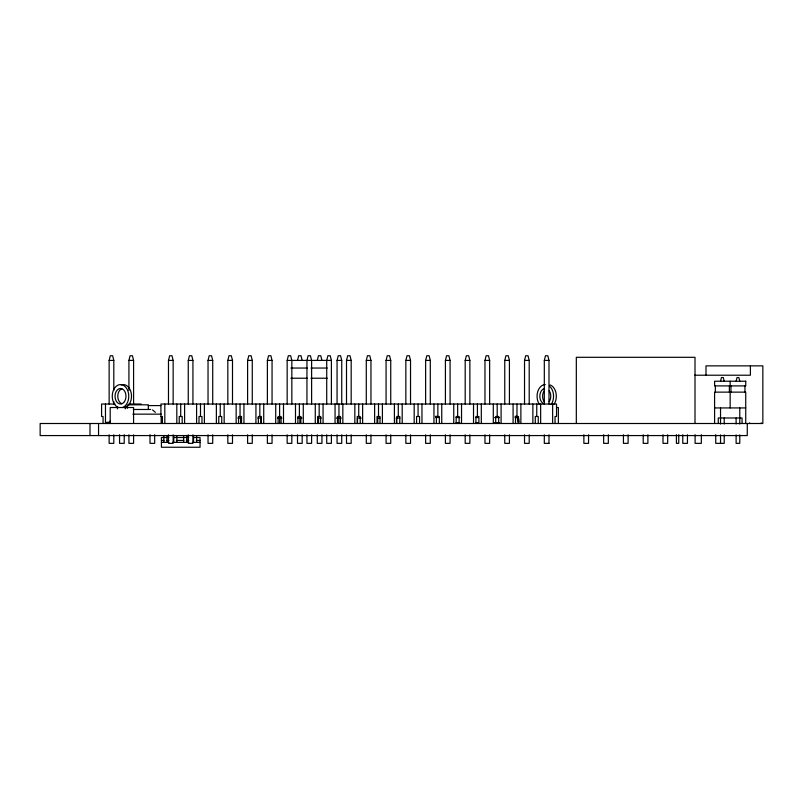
<?xml version="1.0" encoding="UTF-8"?>
<svg xmlns="http://www.w3.org/2000/svg" width="803" height="803" viewBox="0 0 803 803"><rect width="100%" height="100%" fill="white"/><g stroke="black" fill="none" stroke-linecap="round" stroke-linejoin="round"><path stroke-width="1.2" d="M109.138 404.029L109.138 360.417L110.302 355.749L112.641 355.749L113.805 360.417L113.805 390.328M128.922 390.328L128.922 360.417L130.086 355.749L132.425 355.749L133.589 360.417L133.589 404.029M168.479 404.029L168.479 360.417L169.644 355.749L171.983 355.749L173.147 360.417L173.147 404.029M188.263 404.029L188.263 360.417L189.428 355.749L191.766 355.749L192.931 360.417L192.931 404.029M208.037 404.029L208.037 360.417L209.212 355.749L211.54 355.749L212.715 360.417L212.715 404.029M227.821 404.029L227.821 360.417L228.985 355.749L231.324 355.749L232.499 360.417L232.499 404.029M247.605 404.029L247.605 360.417L248.769 355.749L251.108 355.749L252.272 360.417L252.272 404.029M267.379 404.029L267.379 360.417L268.553 355.749L270.892 355.749L272.056 360.417L272.056 404.029M287.163 404.029L287.163 360.417L288.327 355.749L290.666 355.749L291.84 360.417L291.84 404.029M297.491 360.417L298.666 355.749L300.995 355.749L302.169 360.417M317.275 360.417L318.44 355.749L320.778 355.749L321.953 360.417M337.059 404.029L337.059 360.417L338.224 355.749L340.562 355.749L341.727 360.417L341.727 404.029M346.505 404.029L346.505 360.417L347.679 355.749L350.008 355.749L351.182 360.417L351.182 404.029M366.288 404.029L366.288 360.417L367.453 355.749L369.792 355.749L370.956 360.417L370.956 404.029M386.072 404.029L386.072 360.417L387.237 355.749L389.575 355.749L390.74 360.417L390.74 404.029M405.846 404.029L405.846 360.417L407.021 355.749L409.349 355.749L410.524 360.417L410.524 404.029M425.63 404.029L425.63 360.417L426.794 355.749L429.133 355.749L430.298 360.417L430.298 404.029M445.414 404.029L445.414 360.417L446.578 355.749L448.917 355.749L450.081 360.417L450.081 404.029M465.188 404.029L465.188 360.417L466.362 355.749L468.691 355.749L469.865 360.417L469.865 404.029M484.972 404.029L484.972 360.417L486.136 355.749L488.475 355.749L489.639 360.417L489.639 404.029M504.756 404.029L504.756 360.417L505.92 355.749L508.259 355.749L509.423 360.417L509.423 404.029M524.53 404.029L524.53 360.417L525.704 355.749L528.033 355.749L529.207 360.417L529.207 404.029M544.314 404.029L544.314 360.417L545.478 355.749L547.817 355.749L548.991 360.417L548.991 404.029M720.532 381.224L721.455 377.551L723.292 377.551L724.216 381.224M736.11 381.224L737.034 377.551L738.87 377.551L739.784 381.224M436.4 417.53L436.712 416.356L435.577 416.356M110.483 420.802L108.806 422.308L106.658 422.328L106.658 423.502M109.961 422.95L109.79 423.101A1.947 1.947 0 0 1 108.857 423.482L108.626 423.502M109.138 360.417L113.805 360.417M128.922 360.417L133.589 360.417M168.479 360.417L173.147 360.417M188.263 360.417L192.931 360.417M208.037 360.417L212.715 360.417M227.821 360.417L232.499 360.417M247.605 360.417L252.272 360.417M267.379 360.417L272.056 360.417M287.163 360.417L331.398 360.417L331.398 404.029M337.059 360.417L341.727 360.417M346.505 360.417L351.182 360.417M366.288 360.417L370.956 360.417M386.072 360.417L390.74 360.417M405.846 360.417L410.524 360.417M425.63 360.417L430.298 360.417M445.414 360.417L450.081 360.417M465.188 360.417L469.865 360.417M484.972 360.417L489.639 360.417M504.756 360.417L509.423 360.417M524.53 360.417L529.207 360.417M544.314 360.417L548.991 360.417M290.927 368.045L307.248 368.045M310.962 368.045L327.263 368.045M694.846 375.212L750.393 375.212L750.393 365.867M290.927 378.223L307.248 378.223M310.962 378.223L327.263 378.223M115.07 404.029L101.579 404.029L101.579 416.496L103.065 416.496L103.065 423.502M128.851 404.029L141.147 404.029M128.53 404.812L148.324 404.812L148.324 409.48M148.314 405.585L160.901 405.585M556.8 407.522L558.366 407.522L558.366 423.502M714.59 407.934L745.736 407.934M133.428 409.48L150.653 409.48M132.886 414.157L161.172 414.157M435.617 417.53L438.729 417.53M456.104 417.53L459.828 417.53M475.958 417.53L478.437 417.53M494.568 417.53L499.536 417.53M515.205 417.53L516.299 417.53A1.164 1.164 0 0 1 517.453 418.544L517.855 421.555A2.118 2.118 0 0 0 519.109 423.191M237.808 418.052L241.552 418.052M257.763 418.052L261.507 418.052M277.547 418.052L281.963 418.052M297.532 418.052L301.948 418.052M317.627 418.052L321.371 418.052M336.337 418.052L341.325 418.052M361.28 418.052L357.496 418.052L357.496 423.502M377.49 418.052L379.98 418.052M396.2 418.052L399.944 418.052M456.134 422.719L459.858 422.719M475.958 422.719L478.437 422.719M494.538 422.719L499.496 422.719M168.901 437.515L161.423 437.515L161.423 447.251L200.047 447.251L200.047 437.515L193.553 437.515M173.769 437.515L188.835 437.515M161.423 440.435L163.912 440.435M166.412 440.435L168.901 440.435M176.379 440.435L183.857 440.435M186.346 440.435L188.835 440.435M196.313 440.435L200.047 440.435M161.423 442.383L168.901 442.383M172.635 442.383L188.835 442.383M192.579 442.383L200.047 442.383M549.021 443.356L544.314 443.356L544.314 434.814M152.53 409.901L155.401 412.371M519.17 421.786L518.557 418.092A2.339 2.339 0 0 0 516.6 416.376L515.205 416.356L515.516 417.53M331.398 360.417L330.234 355.749L327.895 355.749L326.721 360.417L326.721 404.029M761.294 422.86L761.294 423.502M749.611 422.86L749.611 423.502M747.272 423.502L747.272 435.567L40.15 435.567L40.15 423.502L762.85 423.502L762.85 365.867L705.998 365.867L705.998 375.212M745.736 423.502L745.736 392.135L714.59 392.135L714.59 423.502M744.953 385.902L744.953 392.135M742.062 423.502L742.062 417.982L718.263 417.982L718.263 423.502M739.784 407.934L739.784 424.024M739.784 434.885L739.784 443.346L736.11 443.346L736.11 434.885M736.11 417.982L736.11 424.024M730.941 385.902L730.941 392.135M730.158 381.224L730.158 385.902M730.158 392.135L730.158 407.934M729.385 385.902L729.385 392.135M724.216 417.982L724.216 424.024M724.216 434.885L724.216 443.346L715.734 443.356L715.734 434.674M720.532 407.934L720.532 424.024M720.532 434.885L720.532 443.346M715.363 385.902L715.363 392.135M701.33 434.674L701.33 443.356L695.097 443.356L695.097 434.674M695.007 423.502L695.007 357.305L576.323 357.305L576.323 423.502M687.448 434.774L687.448 443.356L682.781 443.356L682.781 434.774M678.746 434.674L678.746 443.356L676.407 443.356L676.407 434.674M667.674 434.774L667.674 443.356L662.997 443.356L662.997 434.774M647.891 434.774L647.891 443.356L643.213 443.356L643.213 434.774M628.107 434.774L628.107 443.356L623.439 443.356L623.439 434.774M608.333 434.774L608.333 443.356L603.655 443.356L603.655 434.774M588.549 434.774L588.549 443.356L583.871 443.356L583.871 434.774M555.054 423.502L555.054 416.496L556.539 416.496L556.539 404.029L160.921 404.029L160.921 416.496L162.407 416.496L162.407 423.502M552.645 404.029L552.645 423.502M548.991 434.814L548.991 443.356M540.65 404.029L540.65 423.502M538.241 423.502L538.241 416.496L535.27 416.496L535.27 423.502M536.755 404.029L536.755 416.496M532.871 404.029L532.871 423.502M529.207 434.814L529.207 443.356L524.53 443.356L524.53 434.814M520.876 404.029L520.876 423.502M518.467 423.502L518.467 416.496L515.496 416.496L515.496 423.502M516.981 404.029L516.981 416.496M513.087 404.029L513.087 423.502M509.423 434.814L509.423 443.356L504.756 443.356L504.756 434.814M501.092 404.029L501.092 423.502M498.683 423.502L498.683 416.496L495.712 416.496L495.712 423.502M497.198 404.029L497.198 416.496M493.303 404.029L493.303 423.502M489.639 434.814L489.639 443.356L484.972 443.356L484.972 434.814M481.308 404.029L481.308 423.502M478.899 423.502L478.899 416.496L475.928 416.496L475.928 423.502M477.414 404.029L477.414 416.496M473.519 404.029L473.519 423.502M469.865 434.814L469.865 443.356L465.188 443.356L465.188 434.814M461.534 404.029L461.534 423.502M459.125 423.502L459.125 416.496L456.154 416.496L456.154 423.502M457.64 404.029L457.64 416.496M453.745 404.029L453.745 423.502M450.081 434.814L450.081 443.356L445.414 443.356L445.414 434.814M441.75 404.029L441.75 423.502M439.341 423.502L439.341 416.496L436.37 416.496L436.37 423.502M437.856 404.029L437.856 416.496M433.961 404.029L433.961 423.502M430.298 434.814L430.298 443.356L425.63 443.356L425.63 434.814M421.966 404.029L421.966 423.502M419.557 423.502L419.557 416.496L416.586 416.496L416.586 423.502M418.072 404.029L418.072 416.496M414.177 404.029L414.177 423.502M410.524 434.814L410.524 443.356L405.846 443.356L405.846 434.814M402.193 404.029L402.193 423.502M399.784 423.502L399.784 416.496L396.812 416.496L396.812 423.502M398.298 404.029L398.298 416.496M396.441 418.052L396.441 423.502M394.403 404.029L394.403 423.502M390.74 434.814L390.74 443.356L386.072 443.356L386.072 434.814M382.409 404.029L382.409 423.502M380 423.502L380 416.496L377.029 416.496L377.029 423.502M378.514 404.029L378.514 416.496M377.751 418.052L377.751 423.502M374.62 404.029L374.62 423.502M370.956 434.814L370.956 443.356L366.288 443.356L366.288 434.814M362.625 404.029L362.625 423.502M360.216 423.502L360.216 416.496L357.245 416.496L357.245 423.502M358.73 404.029L358.73 416.496M354.836 404.029L354.836 423.502M351.182 434.814L351.182 443.356L346.505 443.356L346.505 434.814M342.841 404.029L342.841 423.502M341.727 434.814L341.727 443.356L337.059 443.356L337.059 434.814M340.442 423.502L340.442 416.496L337.471 416.496L337.471 423.502M338.956 404.029L338.956 416.496M338.806 418.052L338.806 423.502M335.062 404.029L335.062 423.502M331.398 434.814L331.398 443.356L326.721 443.356L326.721 434.814M323.067 404.029L323.067 423.502M321.953 434.814L321.953 443.356L317.275 443.356L317.275 434.814M320.658 423.502L320.658 416.496L317.687 416.496L317.687 423.502M319.172 404.029L319.172 416.496M318.56 418.052L318.56 423.502M315.278 404.029L315.278 423.502M311.614 404.029L311.614 360.417L310.45 355.749L308.111 355.749L306.947 360.417L306.947 404.029M311.614 434.814L311.614 443.356L306.947 443.356L306.947 434.814M303.283 404.029L303.283 423.502M302.169 434.814L302.169 443.356L297.491 443.356L297.491 434.814M300.874 423.502L300.874 416.496L297.903 416.496L297.903 423.502M299.87 418.052L299.87 423.502M299.389 404.029L299.389 416.496M295.494 404.029L295.494 423.502M291.84 434.814L291.84 443.356L287.163 443.356L287.163 434.814M283.499 404.029L283.499 423.502M281.09 423.502L281.09 416.496L278.129 416.496L278.129 423.502M279.605 404.029L279.605 416.496M279.625 418.052L279.625 423.502M275.72 404.029L275.72 423.502M272.056 434.814L272.056 443.356L267.379 443.356L267.379 434.814M263.725 404.029L263.725 423.502M261.316 423.502L261.316 416.496L258.345 416.496L258.345 423.502M260.935 418.052L260.935 423.502M259.831 404.029L259.831 416.496M255.936 404.029L255.936 423.502M252.272 434.814L252.272 443.356L247.605 443.356L247.605 434.814M243.941 404.029L243.941 423.502M241.532 423.502L241.532 416.496L238.561 416.496L238.561 423.502M240.679 418.052L240.679 423.502M240.047 404.029L240.047 416.496M236.152 404.029L236.152 423.502M232.499 434.814L232.499 443.356L227.821 443.356L227.821 434.814M224.157 404.029L224.157 423.502M221.748 423.502L221.748 416.496L218.777 416.496L218.777 423.502M220.263 404.029L220.263 416.496M216.368 404.029L216.368 423.502M212.715 434.814L212.715 443.356L208.037 443.356L208.037 434.814M204.384 404.029L204.384 423.502M201.975 423.502L201.975 416.496L199.003 416.496L199.003 423.502M200.489 404.029L200.489 416.496M196.594 404.029L196.594 423.502M196.665 435.567L196.665 442.383M193.553 435.567L193.553 442.383M192.931 434.814L192.931 443.356L188.263 443.356L188.263 434.814M186.778 435.567L186.778 442.383M184.6 404.029L184.6 423.502M183.656 435.567L183.656 442.383M182.191 423.502L182.191 416.496L179.22 416.496L179.22 423.502M180.705 404.029L180.705 416.496M176.811 404.029L176.811 423.502M176.881 435.567L176.881 442.383M173.769 435.567L173.769 442.383M173.147 434.814L173.147 443.356L168.479 443.356L168.479 434.814M166.994 435.567L166.994 442.383M164.816 404.029L164.816 423.502M163.882 435.567L163.882 442.383M161.172 416.496L161.172 423.502M154.678 434.674L154.678 443.356L150.01 443.356L150.01 434.674M133.569 423.502L133.569 407.522L110.202 407.522L110.202 423.502M133.589 434.814L133.589 443.356L128.922 443.356L128.922 434.814M127.296 404.812L127.296 408.315M125.258 406.469L125.258 408.898M124.224 434.674L124.224 443.356L119.547 443.356L119.547 434.674M117.469 406.469L117.469 408.898M113.805 401.54L113.805 404.029M113.805 434.814L113.805 443.356L109.138 443.356L109.138 434.814M105.474 404.029L105.474 423.502M98.558 423.502L98.558 435.567M89.996 423.502L89.996 435.567M550.206 384.958A11.684 8.261 -90 0 1 553.899 404.501M544.183 401.731A7.759 5.48 -90 0 1 544.183 390.76M549.182 390.76A7.759 5.48 -90 0 1 549.182 401.731M543.892 403.728A7.759 5.48 -90 0 1 539.827 396.24A7.759 5.48 -90 0 1 543.892 388.752M549.443 386.123A11.684 8.261 -90 0 1 551.149 404.501M539.465 404.501A11.684 8.261 -90 0 1 537.679 391.774A11.684 8.261 -90 0 1 545.307 384.567M118.372 407.522A11.684 8.261 -90 0 1 113.745 389.545A11.684 8.261 -90 0 1 127.275 389.545A11.684 8.261 -90 0 1 122.648 407.522M121.123 384.958A11.684 8.261 -90 0 1 131.24 393.219A11.684 8.261 -90 0 1 125.398 407.522M121.845 403.728A7.759 5.48 -90 0 1 117.78 396.24A7.759 5.48 -90 0 1 121.845 388.752M745.736 381.224L714.59 381.224L714.59 385.902L745.736 385.902L745.736 381.224M124.385 401.731A7.759 5.48 -90 0 0 121.926 388.752A7.759 5.48 -90 0 0 115.21 398.248A7.759 5.48 -90 0 0 124.385 401.731"/></g></svg>
